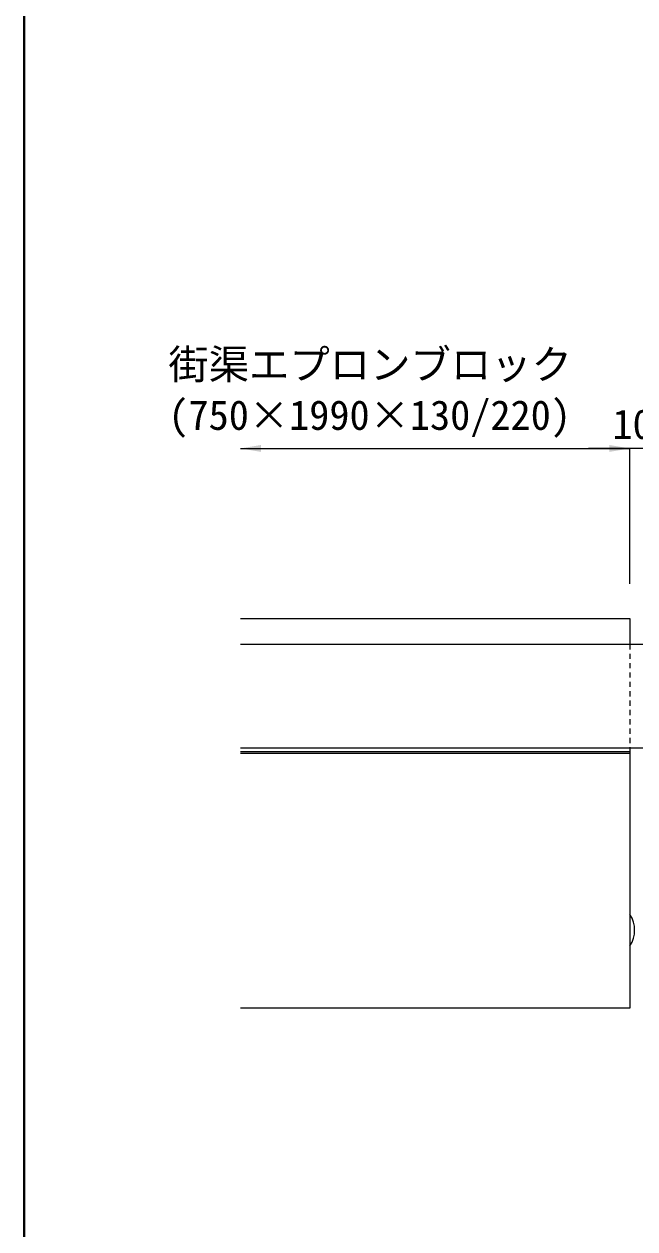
# Model space of a CAD drawing. Units: millimetres, scale not verified. Extents: x 1547 to 6797, y -2117 to 5308.
# Drawn here: x 2047 to 2929, y -142 to 1598 of the extents above; entities that cross this region are included whole.
import ezdxf
from ezdxf.enums import TextEntityAlignment as Align

# ---------------------------------------------------------------- set-up
doc = ezdxf.new("R2010")
doc.units = ezdxf.units.MM
doc.header["$LTSCALE"] = 10
doc.linetypes.add('USER2', pattern=[1.35, 0.75, -0.6])
for name, color, linetype, lineweight in [('図枠', 7, 'Continuous', 5), ('境界ブロック', 4, 'Continuous', 13), ('寸法線', 7, 'Continuous', 13), ('本体', 2, 'Continuous', 13)]:
    doc.layers.add(name, color=color, linetype=linetype, lineweight=lineweight)
doc.styles.add('ＭＳ ゴシック', font='')
doc.styles.get('ＭＳ ゴシック').set_extended_font_data('MS Gothic')

# ---------------------------------------------------------------- blocks, each defined once
blk = doc.blocks.new('filled_arrow')
at = {"color": 0, "linetype": 'Continuous', "lineweight": -2}
blk.add_solid([(7.5, 1.25), (0, 0), (7.5, -1.25)], dxfattribs=at)

msp = doc.modelspace()

# ---------------------------------------------------------------- linework, layer by layer
at = {"layer": '図枠', "lineweight": 40}
msp.add_line((2047.41, 5057.89), (2047.41, -1867.11), dxfattribs=at)
at = {"layer": '境界ブロック'}
for p, q in [((4024.71, 702.24), (2359.71, 702.24)), ((4024.71, 552.24), (2359.71, 552.24))]:
    msp.add_line(p, q, dxfattribs=at)
at = {"layer": '寸法線'}
for p, q in [((2359.71, 985.11), (2922.21, 985.11)), ((2989.71, 985.11), (2862.21, 985.11)), ((2922.21, 789.74), (2922.21, 985.11)), ((2922.21, 789.74), (2922.21, 985.11))]:
    msp.add_line(p, q, dxfattribs=at)
at = {"layer": '本体', "lineweight": 20}
for p, q in [((2359.71, 739.74), (2922.21, 739.74)), ((2922.21, 739.74), (2922.21, 702.24)), ((2922.21, 552.24), (2922.21, 177.24)), ((2922.21, 177.24), (2359.71, 177.24))]:
    msp.add_line(p, q, dxfattribs=at)
at = {"layer": '本体', "linetype": 'USER2', "lineweight": 9}
msp.add_line((2922.21, 702.24), (2922.21, 552.24), dxfattribs=at)
at = {"layer": '本体', "lineweight": 9}
for p, q in [((2922.21, 546.99), (2359.71, 546.99)), ((2922.21, 544.74), (2359.71, 544.74))]:
    msp.add_line(p, q, dxfattribs=at)
msp.add_arc((2888.09, 289.74), 40.88, 326.60151, 33.39849, dxfattribs=at)

# ---------------------------------------------------------------- block references
at = {"layer": '寸法線', "xscale": 4, "yscale": 4}
msp.add_blockref('filled_arrow', (2359.71, 985.11), dxfattribs=at)
at = {"layer": '寸法線', "xscale": 4, "yscale": 4, "rotation": 180}
msp.add_blockref('filled_arrow', (2922.21, 985.11), dxfattribs=at)
msp.add_blockref('filled_arrow', (2922.21, 985.11), dxfattribs=at)

# ---------------------------------------------------------------- texts
at = {"layer": '寸法線', "style": 'ＭＳ ゴシック'}
for s, p in [('街渠エプロンブロック', (2255.72, 1072.23)), ('(750×1990×130/220)', (2255.72, 999.11))]:
    msp.add_text(s, height=42.72, dxfattribs=at).set_placement(p, align=Align.BOTTOM_LEFT)
msp.add_text('10', height=42.72, dxfattribs=at).set_placement((2925.96, 1020.11), align=Align.MIDDLE_CENTER)

doc.saveas('drawing.dxf')
